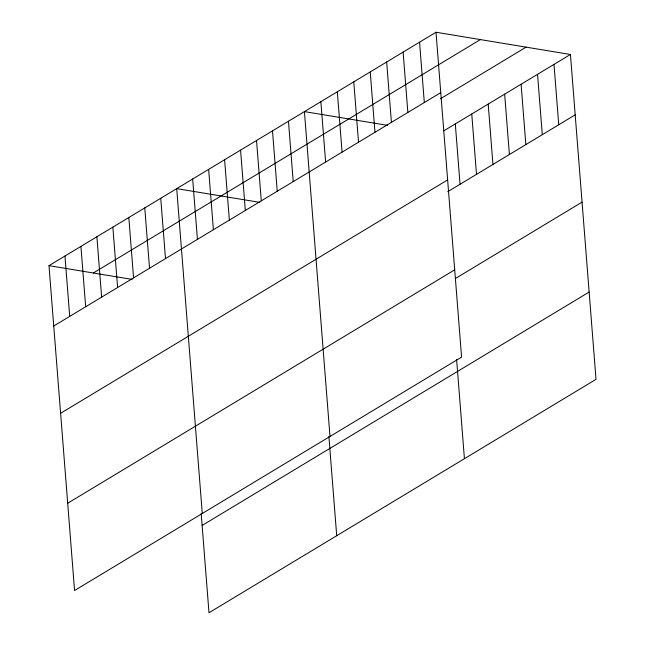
<?xml version="1.0" encoding="UTF-8"?>
<svg xmlns="http://www.w3.org/2000/svg" width="645" height="645" viewBox="0 0 645 645"><rect width="100%" height="100%" fill="white"/><g stroke="black" fill="none" stroke-linecap="round" stroke-linejoin="round"><path stroke-width="0.97" d="M436.012 32.25L461.578 357.112L74.562 590.522L48.988 265.659L436.012 32.25L570.438 54.478L596.012 379.341L208.988 612.75L201.176 513.476M93.356 272.988L480.372 39.587M53.745 326.015L440.761 92.614M440.551 98.725L526.078 47.141M443.792 130.862L570.438 54.478M60.614 413.3L447.63 179.899M447.719 191.718L575.195 114.842M67.693 503.237L454.709 269.828M455.41 278.511L582.064 202.127M202.119 525.465L589.135 292.056M387.54 125.348L304.424 111.609L329.99 436.472M259.822 202.377L176.706 188.63L202.28 513.501M48.988 265.659L132.104 279.398M553.99 64.395L558.739 124.759M537.543 74.32L542.292 134.676M521.096 84.237L525.844 144.601M504.648 94.154L509.397 154.518M488.2 104.079L492.949 164.443M471.753 113.996L476.502 174.36M455.306 123.921L460.054 184.276M456.612 359.426L464.424 458.7M419.564 42.167L424.313 102.531M403.117 52.092L407.866 112.448M386.669 62.009L391.418 122.373M370.222 71.926L374.971 132.29M353.774 81.85L358.523 142.206M337.319 91.767L342.076 152.131M320.871 101.684L325.628 162.048M328.894 436.447L336.706 535.729M288.46 121.236L293.209 181.6M272.496 130.862L277.245 191.226M256.533 140.489L261.281 200.853M240.569 150.124L245.318 210.48M224.605 159.75L229.354 220.106M208.641 169.377L213.39 229.741M192.67 179.004L197.426 239.368M160.742 198.257L165.491 258.621M144.778 207.892L149.527 268.247M128.815 217.518L133.563 277.874M112.851 227.145L117.6 287.509M96.887 236.771L101.636 297.135M80.923 246.398L85.672 306.762M64.96 256.025L69.708 316.389"/></g></svg>
